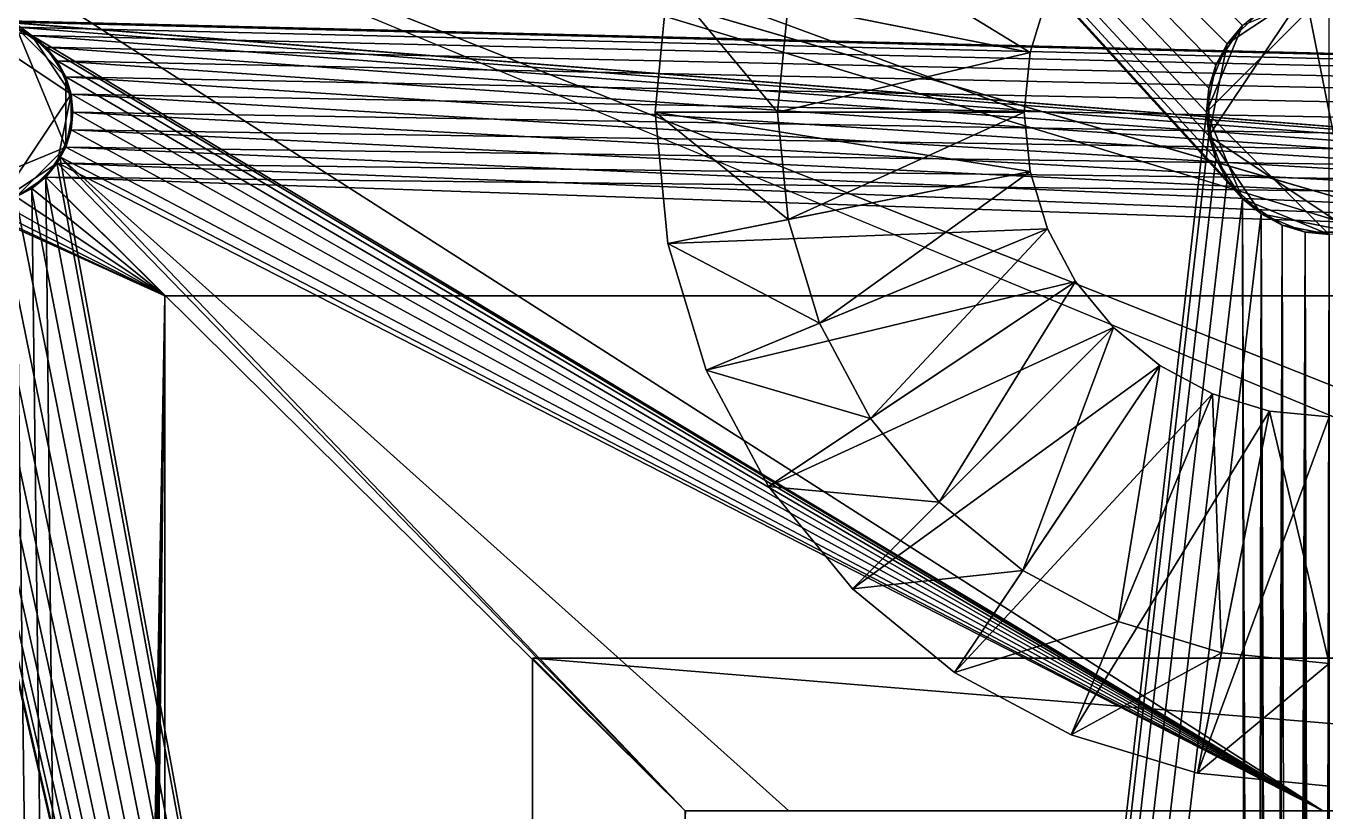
# Model space of a CAD drawing. Extents: x -25.6 to 25.6, y -12.5 to 12.5.
# Drawn here: x -24.526 to -22.405, y 8.159 to 9.44 of the extents above; entities that cross this region are included whole.
import ezdxf

# ---------------------------------------------------------------- set-up
doc = ezdxf.new("R2010")
doc.units = 0

msp = doc.modelspace()

# ---------------------------------------------------------------- linework, layer by layer
for points in [[(-6.1061, 9.4061, 5), (-6.1247, 9.3833, 5), (-25.6, 12.5, 5)], [(-6.0833, 9.4247, 5), (-6.1061, 9.4061, 5), (-25.6, 12.5, 5)], [(-6.0574, 9.4386, 5), (-6.0833, 9.4247, 5), (-25.6, 12.5, 5)], [(-6.0293, 9.4471, 5), (-6.0574, 9.4386, 5), (-25.6, 12.5, 5)], [(-25.6, 12.5, 5), (-6.1247, 9.3833, 5), (-6.1386, 9.3574, 5)], [(-25.6, 12.5, 5), (-6.1386, 9.3574, 5), (-6.3, 9, 5)], [(-24.6, 9.45, 5), (-25.6, 12.5, 5), (-6.3, 9, 5)], [(-18.8857, 9, 5.1), (-25.6, 12.5, 5.1), (-24.6, 9.45, 5.1)], [(-25.6, 12.5, 5.1), (-6.1247, 9.3833, 5.1), (-6.1061, 9.4061, 5.1)], [(-25.6, 12.5, 5.1), (-6.1061, 9.4061, 5.1), (-6.0833, 9.4247, 5.1)], [(-25.6, 12.5, 5.1), (-6.0833, 9.4247, 5.1), (-6.0574, 9.4386, 5.1)], [(-25.6, 12.5, 5.1), (-6.0574, 9.4386, 5.1), (-6.0293, 9.4471, 5.1)], [(-6.1247, 9.3833, 5.1), (-25.6, 12.5, 5.1), (-18.8857, 9, 5.1)], [(-25.0167, 11.8753, 1.1), (-22.5414, 9.4414, 1.1), (-22.5663, 9.4111, 1.1)], [(-25.0167, 11.8753, 1.1), (-22.5663, 9.4111, 1.1), (-22.5848, 9.3765, 1.1)], [(-25.0167, 11.8753, 1.1), (-22.5848, 9.3765, 1.1), (-22.5962, 9.339, 1.1)], [(-25.0167, 11.8753, 1.1), (-22.5962, 9.339, 1.1), (-22.6, 9.3, 1.1)], [(-25.0167, -11.8753, 1.1), (-25.0167, 11.8753, 1.1), (-22.6, 9.3, 1.1)], [(-22.5663, 9.4111, 1.2), (-22.5414, 9.4414, 1.2), (-25.0167, 11.8753, 1.2)], [(-22.5848, 9.3765, 1.2), (-22.5663, 9.4111, 1.2), (-25.0167, 11.8753, 1.2)], [(-22.5962, 9.339, 1.2), (-22.5848, 9.3765, 1.2), (-25.0167, 11.8753, 1.2)], [(-22.6, 9.3, 1.2), (-22.5962, 9.339, 1.2), (-25.0167, 11.8753, 1.2)], [(-25.0167, 11.8753, 1.2), (-25.0167, -11.8753, 1.2), (-22.6, -9.3, 1.2)], [(-25.0167, 11.8753, 1.2), (-22.6, -9.3, 1.2), (-22.5962, -9.261, 1.2)], [(-22.5962, 9.261, 1.2), (-22.6, 9.3, 1.2), (-25.0167, 11.8753, 1.2)], [(-22.5848, 9.2235, 1.2), (-22.5962, 9.261, 1.2), (-25.0167, 11.8753, 1.2)], [(-25.0167, 11.8753, 1.2), (-22.5962, -9.261, 1.2), (-22.5848, -9.2235, 1.2)], [(-25.0167, 11.8753, 1.2), (-22.5848, -9.2235, 1.2), (-22.5663, -9.1889, 1.2)], [(-22.5663, 9.1889, 1.2), (-22.5848, 9.2235, 1.2), (-25.0167, 11.8753, 1.2)], [(-22.5414, 9.1586, 1.2), (-22.5663, 9.1889, 1.2), (-25.0167, 11.8753, 1.2)], [(-25.0167, 11.8753, 1.2), (-22.5663, -9.1889, 1.2), (-22.5414, -9.1586, 1.2)], [(-25.0167, 11.8753, 1.2), (-22.5414, -9.1586, 1.2), (-22.5111, -9.1337, 1.2)], [(-22.5414, 9.1586, 1.2), (-25.0167, 11.8753, 1.2), (-22.5111, -9.1337, 1.2)], [(-25.301, 10.0098, 5.4), (-22.4103, 8.1598, 5.4), (-20.8444, 8.1598, 5.4)], [(-20.651, 8.1598, 5.1), (-22.4103, 8.1598, 5.1), (-25.301, 10.0098, 5.1)], [(-18.951, 8.0772, 5.1), (-20.651, 8.1598, 5.1), (-25.301, 10.0098, 5.1)], [(-18.951, 8.1598, 5.1), (-18.951, 8.0772, 5.1), (-25.301, 10.0098, 5.1)], [(-18.951, 8.1598, 5.1), (-25.301, 10.0098, 5.1), (-5.301, 10.0098, 5.1)], [(-5.301, 10.0098, 5.4), (-25.301, 10.0098, 5.4), (-20.8444, 8.1598, 5.4)], [(-24.5177, 9.4255, 5.1), (-24.5436, 9.4394, 5.1), (-25.301, 10.0098, 5.1)], [(-24.5177, 9.4255, 5.1), (-25.301, 10.0098, 5.1), (-22.4103, 8.1598, 5.1)], [(-23.451, 3.6598, 5.1), (-25.301, -9.9902, 5.1), (-25.301, 10.0098, 5.1)], [(-23.451, 3.6598, 5.1), (-25.301, 10.0098, 5.1), (-24.7481, 9.2716, 5.1)], [(-25.301, 10.0098, 5.4), (-24.5436, 9.4394, 5.4), (-24.5177, 9.4255, 5.4)], [(-22.4103, 8.1598, 5.4), (-25.301, 10.0098, 5.4), (-24.5177, 9.4255, 5.4)], [(-25.301, 10.0098, 5.4), (-25.301, -9.9902, 5.4), (-23.451, -6.0198, 5.4)], [(-25.301, 10.0098, 5.4), (-23.451, -6.0198, 5.4), (-23.451, -5.3402, 5.4)], [(-25.301, 10.0098, 5.4), (-23.451, -5.3402, 5.4), (-23.451, 3.6598, 5.4)], [(-24.7396, 9.2434, 5.4), (-25.301, 10.0098, 5.4), (-23.451, 3.6598, 5.4)], [(-23.4163, 9.721, 1.1), (-22.888, 9.3971, 1.1), (-23.4789, 9.5146, 1.1)], [(-23.4163, 9.721, 1.1), (-22.8597, 9.4904, 1.1), (-22.888, 9.3971, 1.1)], [(-23.4789, 9.5146, 1.1), (-23.5, 9.3, 1.1), (-23.3, 9.3, 0.1)], [(-23.4789, 9.5146, 1.1), (-22.8976, 9.3, 1.1), (-23.5, 9.3, 1.1)], [(-23.4789, 9.5146, 1.1), (-23.3, 9.3, 0.1), (-23.2827, 9.4756, 0.1)], [(-23.4789, 9.5146, 1.1), (-22.888, 9.3971, 1.1), (-22.8976, 9.3, 1.1)], [(-22.8597, 9.4904, 0.1), (-23.2827, 9.4756, 0.1), (-22.888, 9.3971, 0.1)], [(-22.888, 9.3971, 0.1), (-22.888, 9.3971, 1.1), (-22.8597, 9.4904, 1.1)], [(-22.888, 9.3971, 0.1), (-22.8597, 9.4904, 1.1), (-22.8597, 9.4904, 0.1)], [(-22.4, 9.5, 1.3), (-22.5414, 9.4414, 1.3), (-22.6, 9.3, 1.3)], [(-22.4, 9.5, 1.3), (-22.6, 9.3, 1.3), (-22.4, 9.1, 1.3)], [(-22.5962, 9.261, 0.9), (-22.5663, 9.4111, 0.9), (-22.439, 9.4962, 0.9)], [(-22.361, 9.1038, 0.9), (-22.5962, 9.261, 0.9), (-22.439, 9.4962, 0.9)], [(-22.5663, 9.4111, 0.9), (-22.5111, 9.4663, 0.9), (-22.439, 9.4962, 0.9)], [(-22.439, 9.4962, 0.9), (-22.2889, 9.4663, 0.9), (-22.2038, 9.339, 0.9)], [(-22.439, 9.4962, 0.9), (-22.2038, 9.339, 0.9), (-22.361, 9.1038, 0.9)], [(-22.888, 9.3971, 0.1), (-23.2827, 9.4756, 0.1), (-23.3, 9.3, 0.1)], [(-22.5663, 9.4111, 0.9), (-22.5414, 9.4414, 0.9), (-22.5111, 9.4663, 0.9)], [(-24.6293, 9.4471, 5), (-24.5707, 9.4471, 5), (-24.5167, 9.4247, 5)], [(-24.6293, 9.4471, 5), (-24.5167, 9.4247, 5), (-24.4529, 9.3293, 5)], [(-24.6293, 9.4471, 5), (-24.4529, 9.3293, 5), (-24.5707, 9.1529, 5)], [(-24.5707, 9.4471, 5), (-24.6, 9.45, 5), (-6.3, 9, 5)], [(-18.8857, 9, 5.1), (-24.6, 9.45, 5.1), (-24.5707, 9.4471, 5.1)], [(-24.5426, 9.4386, 5), (-24.5707, 9.4471, 5), (-6.3, 9, 5)], [(-18.8857, 9, 5.1), (-24.5707, 9.4471, 5.1), (-24.5426, 9.4386, 5.1)], [(-24.5707, 9.4471, 5), (-24.5426, 9.4386, 5), (-24.5167, 9.4247, 5)], [(-24.5436, 9.4394, 5.4), (-24.5436, 9.4394, 5.1), (-24.5177, 9.4255, 5.1)], [(-24.5436, 9.4394, 5.4), (-24.5177, 9.4255, 5.1), (-24.5177, 9.4255, 5.4)], [(-22.5414, 9.4414, 1.3), (-22.5848, 9.3765, 1.3), (-22.6, 9.3, 1.3)], [(-22.5414, 9.4414, 1.3), (-22.5663, 9.4111, 1.3), (-22.5848, 9.3765, 1.3)], [(-22.5414, 9.4414, 1.1), (-22.5414, 9.4414, 1.2), (-22.5663, 9.4111, 1.2)], [(-22.5414, 9.4414, 1.1), (-22.5663, 9.4111, 1.2), (-22.5663, 9.4111, 1.1)], [(-22.5414, 9.4414, 0.9), (-22.5663, 9.4111, 0.9), (-22.5663, 9.4111, 1.3)], [(-22.5414, 9.4414, 0.9), (-22.5663, 9.4111, 1.3), (-22.5414, 9.4414, 1.3)], [(-24.6574, 9.1614, 5.4), (-24.4614, 9.2426, 5.4), (-24.5426, 9.4386, 5.4)], [(-6.3, 9, 5), (-24.5167, 9.4247, 5), (-24.5426, 9.4386, 5)], [(-18.8857, 9, 5.1), (-24.5426, 9.4386, 5.1), (-24.5167, 9.4247, 5.1)], [(-24.5426, 9.4386, 5.1), (-24.5426, 9.4386, 5), (-24.5167, 9.4247, 5)], [(-24.5426, 9.4386, 5.1), (-24.5167, 9.4247, 5), (-24.5167, 9.4247, 5.1)], [(-24.5426, 9.4386, 5), (-24.5426, 9.4386, 5.4), (-24.5167, 9.4247, 5.4)], [(-24.5426, 9.4386, 5), (-24.5167, 9.4247, 5.4), (-24.5167, 9.4247, 5)], [(-24.4939, 9.4061, 5.4), (-24.5167, 9.4247, 5.4), (-24.5426, 9.4386, 5.4)], [(-24.4614, 9.3574, 5.4), (-24.4939, 9.4061, 5.4), (-24.5426, 9.4386, 5.4)], [(-24.4614, 9.2426, 5.4), (-24.4614, 9.3574, 5.4), (-24.5426, 9.4386, 5.4)], [(-22.4103, 8.1598, 5.1), (-24.4949, 9.4069, 5.1), (-24.5177, 9.4255, 5.1)], [(-22.4103, 8.1598, 5.4), (-24.5177, 9.4255, 5.4), (-24.4949, 9.4069, 5.4)], [(-24.5177, 9.4255, 5.4), (-24.5177, 9.4255, 5.1), (-24.4949, 9.4069, 5.1)], [(-24.5177, 9.4255, 5.4), (-24.4949, 9.4069, 5.1), (-24.4949, 9.4069, 5.4)], [(-6.3, 9, 5), (-24.4939, 9.4061, 5), (-24.5167, 9.4247, 5)], [(-18.8857, 9, 5.1), (-24.5167, 9.4247, 5.1), (-24.4939, 9.4061, 5.1)], [(-24.5167, 9.4247, 5.1), (-24.5167, 9.4247, 5), (-24.4939, 9.4061, 5)], [(-24.5167, 9.4247, 5.1), (-24.4939, 9.4061, 5), (-24.4939, 9.4061, 5.1)], [(-24.5167, 9.4247, 5), (-24.5167, 9.4247, 5.4), (-24.4939, 9.4061, 5.4)], [(-24.5167, 9.4247, 5), (-24.4939, 9.4061, 5.4), (-24.4939, 9.4061, 5)], [(-24.5167, 9.4247, 5), (-24.4939, 9.4061, 5), (-24.4753, 9.3833, 5)], [(-24.5167, 9.4247, 5), (-24.4753, 9.3833, 5), (-24.4529, 9.3293, 5)], [(-22.4103, 8.1598, 5.1), (-24.4763, 9.3842, 5.1), (-24.4949, 9.4069, 5.1)], [(-22.4103, 8.1598, 5.4), (-24.4949, 9.4069, 5.4), (-24.4763, 9.3842, 5.4)], [(-24.4949, 9.4069, 5.1), (-24.4763, 9.3842, 5.1), (-24.4763, 9.3842, 5.4)], [(-24.4949, 9.4069, 5.1), (-24.4763, 9.3842, 5.4), (-24.4949, 9.4069, 5.4)], [(-6.3, 9, 5), (-24.4753, 9.3833, 5), (-24.4939, 9.4061, 5)], [(-18.8857, 9, 5.1), (-24.4939, 9.4061, 5.1), (-24.4753, 9.3833, 5.1)], [(-24.4939, 9.4061, 5), (-24.4753, 9.3833, 5), (-24.4753, 9.3833, 5.1)], [(-24.4939, 9.4061, 5), (-24.4753, 9.3833, 5.1), (-24.4939, 9.4061, 5.1)], [(-24.4939, 9.4061, 5), (-24.4939, 9.4061, 5.4), (-24.4753, 9.3833, 5.4)], [(-24.4939, 9.4061, 5), (-24.4753, 9.3833, 5.4), (-24.4753, 9.3833, 5)], [(-24.4614, 9.3574, 5.4), (-24.4753, 9.3833, 5.4), (-24.4939, 9.4061, 5.4)], [(-22.888, 9.3971, 0.1), (-23.3, 9.3, 0.1), (-22.8976, 9.3, 0.1)], [(-22.8976, 9.3, 0.1), (-22.8976, 9.3, 1.1), (-22.888, 9.3971, 1.1)], [(-22.8976, 9.3, 0.1), (-22.888, 9.3971, 1.1), (-22.888, 9.3971, 0.1)], [(-22.5962, 9.339, 0.9), (-22.5848, 9.3765, 0.9), (-22.5663, 9.4111, 0.9)], [(-22.5962, 9.261, 0.9), (-22.5962, 9.339, 0.9), (-22.5663, 9.4111, 0.9)], [(-22.5663, 9.4111, 1.1), (-22.5663, 9.4111, 1.2), (-22.5848, 9.3765, 1.2)], [(-22.5663, 9.4111, 1.1), (-22.5848, 9.3765, 1.2), (-22.5848, 9.3765, 1.1)], [(-22.5663, 9.4111, 0.9), (-22.5848, 9.3765, 0.9), (-22.5848, 9.3765, 1.3)], [(-22.5663, 9.4111, 0.9), (-22.5848, 9.3765, 1.3), (-22.5663, 9.4111, 1.3)], [(-22.4103, 8.1598, 5.1), (-24.4624, 9.3582, 5.1), (-24.4763, 9.3842, 5.1)], [(-24.4763, 9.3842, 5.4), (-24.4624, 9.3582, 5.4), (-22.4103, 8.1598, 5.4)], [(-24.4763, 9.3842, 5.1), (-24.4624, 9.3582, 5.1), (-24.4624, 9.3582, 5.4)], [(-24.4763, 9.3842, 5.1), (-24.4624, 9.3582, 5.4), (-24.4763, 9.3842, 5.4)], [(-6.3, 9, 5), (-24.4614, 9.3574, 5), (-24.4753, 9.3833, 5)], [(-24.4753, 9.3833, 5.1), (-24.4614, 9.3574, 5.1), (-18.8857, 9, 5.1)], [(-24.4753, 9.3833, 5), (-24.4614, 9.3574, 5), (-24.4614, 9.3574, 5.1)], [(-24.4753, 9.3833, 5), (-24.4614, 9.3574, 5.1), (-24.4753, 9.3833, 5.1)], [(-24.4753, 9.3833, 5), (-24.4753, 9.3833, 5.4), (-24.4614, 9.3574, 5.4)], [(-24.4753, 9.3833, 5), (-24.4614, 9.3574, 5.4), (-24.4614, 9.3574, 5)], [(-24.4753, 9.3833, 5), (-24.4614, 9.3574, 5), (-24.4529, 9.3293, 5)], [(-22.5848, 9.3765, 1.3), (-22.5962, 9.339, 1.3), (-22.6, 9.3, 1.3)], [(-22.5848, 9.3765, 1.1), (-22.5848, 9.3765, 1.2), (-22.5962, 9.339, 1.2)], [(-22.5848, 9.3765, 1.1), (-22.5962, 9.339, 1.2), (-22.5962, 9.339, 1.1)], [(-22.5848, 9.3765, 0.9), (-22.5962, 9.339, 0.9), (-22.5962, 9.339, 1.3)], [(-22.5848, 9.3765, 0.9), (-22.5962, 9.339, 1.3), (-22.5848, 9.3765, 1.3)], [(-22.4103, 8.1598, 5.1), (-24.4539, 9.3301, 5.1), (-24.4624, 9.3582, 5.1)], [(-24.4624, 9.3582, 5.4), (-24.4539, 9.3301, 5.4), (-22.4103, 8.1598, 5.4)], [(-24.4624, 9.3582, 5.1), (-24.4539, 9.3301, 5.1), (-24.4539, 9.3301, 5.4)], [(-24.4624, 9.3582, 5.1), (-24.4539, 9.3301, 5.4), (-24.4624, 9.3582, 5.4)], [(-6.3, 9, 5), (-24.4529, 9.3293, 5), (-24.4614, 9.3574, 5)], [(-24.4614, 9.3574, 5.1), (-24.4529, 9.3293, 5.1), (-18.8857, 9, 5.1)], [(-24.4614, 9.3574, 5), (-24.4529, 9.3293, 5), (-24.4529, 9.3293, 5.1)], [(-24.4614, 9.3574, 5), (-24.4529, 9.3293, 5.1), (-24.4614, 9.3574, 5.1)], [(-24.4614, 9.3574, 5), (-24.4614, 9.3574, 5.4), (-24.4529, 9.3293, 5.4)], [(-24.4614, 9.3574, 5), (-24.4529, 9.3293, 5.4), (-24.4529, 9.3293, 5)], [(-24.45, 9.3, 5.4), (-24.4529, 9.3293, 5.4), (-24.4614, 9.3574, 5.4)], [(-24.4614, 9.2426, 5.4), (-24.45, 9.3, 5.4), (-24.4614, 9.3574, 5.4)], [(-22.5962, 9.339, 1.1), (-22.5962, 9.339, 1.2), (-22.6, 9.3, 1.2)], [(-22.5962, 9.339, 1.1), (-22.6, 9.3, 1.2), (-22.6, 9.3, 1.1)], [(-22.5962, 9.339, 0.9), (-22.6, 9.3, 0.9), (-22.6, 9.3, 1.3)], [(-22.5962, 9.339, 0.9), (-22.6, 9.3, 1.3), (-22.5962, 9.339, 1.3)], [(-22.5962, 9.261, 0.9), (-22.6, 9.3, 0.9), (-22.5962, 9.339, 0.9)], [(-24.4529, 9.3293, 5), (-24.4753, 9.2167, 5), (-24.5707, 9.1529, 5)], [(-24.4529, 9.3293, 5), (-24.4529, 9.2707, 5), (-24.4753, 9.2167, 5)], [(-22.4103, 8.1598, 5.1), (-24.451, 9.3008, 5.1), (-24.4539, 9.3301, 5.1)], [(-24.4539, 9.3301, 5.4), (-24.451, 9.3008, 5.4), (-22.4103, 8.1598, 5.4)], [(-24.4539, 9.3301, 5.1), (-24.451, 9.3008, 5.1), (-24.451, 9.3008, 5.4)], [(-24.4539, 9.3301, 5.1), (-24.451, 9.3008, 5.4), (-24.4539, 9.3301, 5.4)], [(-6.3, 9, 5), (-24.45, 9.3, 5), (-24.4529, 9.3293, 5)], [(-24.4529, 9.3293, 5.1), (-24.45, 9.3, 5.1), (-18.8857, 9, 5.1)], [(-24.4529, 9.3293, 5), (-24.45, 9.3, 5), (-24.45, 9.3, 5.1)], [(-24.4529, 9.3293, 5), (-24.45, 9.3, 5.1), (-24.4529, 9.3293, 5.1)], [(-24.4529, 9.3293, 5), (-24.4529, 9.3293, 5.4), (-24.45, 9.3, 5.4)], [(-24.4529, 9.3293, 5), (-24.45, 9.3, 5.4), (-24.45, 9.3, 5)], [(-24.4529, 9.3293, 5), (-24.45, 9.3, 5), (-24.4529, 9.2707, 5)], [(-25.0167, -11.8753, 1.1), (-22.6, 9.3, 1.1), (-22.5962, 9.261, 1.1)], [(-24.4614, 9.2426, 5.4), (-24.4529, 9.2707, 5.4), (-24.45, 9.3, 5.4)], [(-22.4103, 8.1598, 5.1), (-24.4539, 9.2716, 5.1), (-24.451, 9.3008, 5.1)], [(-24.451, 9.3008, 5.4), (-24.4539, 9.2716, 5.4), (-22.4103, 8.1598, 5.4)], [(-24.451, 9.3008, 5.1), (-24.4539, 9.2716, 5.1), (-24.4539, 9.2716, 5.4)], [(-24.451, 9.3008, 5.1), (-24.4539, 9.2716, 5.4), (-24.451, 9.3008, 5.4)], [(-6.3, 9, 5), (-24.4529, 9.2707, 5), (-24.45, 9.3, 5)], [(-24.45, 9.3, 5.1), (-24.4529, 9.2707, 5.1), (-18.8857, 9, 5.1)], [(-24.45, 9.3, 5), (-24.4529, 9.2707, 5), (-24.4529, 9.2707, 5.1)], [(-24.45, 9.3, 5), (-24.4529, 9.2707, 5.1), (-24.45, 9.3, 5.1)], [(-24.45, 9.3, 5), (-24.45, 9.3, 5.4), (-24.4529, 9.2707, 5.4)], [(-24.45, 9.3, 5), (-24.4529, 9.2707, 5.4), (-24.4529, 9.2707, 5)], [(-23.5, 9.3, 1.1), (-23.4789, 9.0854, 1.1), (-23.2827, 9.1244, 0.1)], [(-23.5, 9.3, 1.1), (-23.2827, 9.1244, 0.1), (-23.3, 9.3, 0.1)], [(-23.5, 9.3, 1.1), (-22.8976, 9.3, 1.1), (-22.888, 9.2029, 1.1)], [(-23.5, 9.3, 1.1), (-22.888, 9.2029, 1.1), (-23.4789, 9.0854, 1.1)], [(-22.8976, 9.3, 0.1), (-23.3, 9.3, 0.1), (-23.2827, 9.1244, 0.1)], [(-22.8976, 9.3, 0.1), (-23.2827, 9.1244, 0.1), (-22.888, 9.2029, 0.1)], [(-22.888, 9.2029, 0.1), (-22.888, 9.2029, 1.1), (-22.8976, 9.3, 1.1)], [(-22.888, 9.2029, 0.1), (-22.8976, 9.3, 1.1), (-22.8976, 9.3, 0.1)], [(-22.6, 9.3, 1.1), (-22.6, 9.3, 1.2), (-22.5962, 9.261, 1.2)], [(-22.6, 9.3, 1.1), (-22.5962, 9.261, 1.2), (-22.5962, 9.261, 1.1)], [(-22.6, 9.3, 0.9), (-22.5962, 9.261, 0.9), (-22.5962, 9.261, 1.3)], [(-22.6, 9.3, 0.9), (-22.5962, 9.261, 1.3), (-22.6, 9.3, 1.3)], [(-22.6, 9.3, 1.3), (-22.5962, 9.261, 1.3), (-22.5848, 9.2235, 1.3)], [(-22.6, 9.3, 1.3), (-22.5848, 9.2235, 1.3), (-22.5414, 9.1586, 1.3)], [(-22.6, 9.3, 1.3), (-22.5414, 9.1586, 1.3), (-22.4, 9.1, 1.3)], [(-23.451, 3.6598, 5.1), (-24.7481, 9.2716, 5.1), (-24.7396, 9.2434, 5.1)], [(-24.4529, 9.2707, 5), (-24.4614, 9.2426, 5), (-24.4753, 9.2167, 5)], [(-22.4103, 8.1598, 5.1), (-24.4624, 9.2434, 5.1), (-24.4539, 9.2716, 5.1)], [(-24.4539, 9.2716, 5.4), (-24.4624, 9.2434, 5.4), (-22.4103, 8.1598, 5.4)], [(-24.4539, 9.2716, 5.1), (-24.4624, 9.2434, 5.1), (-24.4624, 9.2434, 5.4)], [(-24.4539, 9.2716, 5.1), (-24.4624, 9.2434, 5.4), (-24.4539, 9.2716, 5.4)], [(-6.3, 9, 5), (-24.4614, 9.2426, 5), (-24.4529, 9.2707, 5)], [(-24.4529, 9.2707, 5.1), (-24.4614, 9.2426, 5.1), (-18.8857, 9, 5.1)], [(-24.4529, 9.2707, 5), (-24.4614, 9.2426, 5), (-24.4614, 9.2426, 5.1)], [(-24.4529, 9.2707, 5), (-24.4614, 9.2426, 5.1), (-24.4529, 9.2707, 5.1)], [(-24.4529, 9.2707, 5), (-24.4529, 9.2707, 5.4), (-24.4614, 9.2426, 5.4)], [(-24.4529, 9.2707, 5), (-24.4614, 9.2426, 5.4), (-24.4614, 9.2426, 5)], [(-25.0167, -11.8753, 1.1), (-22.5962, 9.261, 1.1), (-22.5848, 9.2235, 1.1)], [(-22.5962, 9.261, 1.1), (-22.5962, 9.261, 1.2), (-22.5848, 9.2235, 1.2)], [(-22.5962, 9.261, 1.1), (-22.5848, 9.2235, 1.2), (-22.5848, 9.2235, 1.1)], [(-22.5962, 9.261, 0.9), (-22.5848, 9.2235, 0.9), (-22.5848, 9.2235, 1.3)], [(-22.5962, 9.261, 0.9), (-22.5848, 9.2235, 1.3), (-22.5962, 9.261, 1.3)], [(-22.5663, 9.1889, 0.9), (-22.5848, 9.2235, 0.9), (-22.5962, 9.261, 0.9)], [(-22.5111, 9.1337, 0.9), (-22.5663, 9.1889, 0.9), (-22.5962, 9.261, 0.9)], [(-22.361, 9.1038, 0.9), (-22.5111, 9.1337, 0.9), (-22.5962, 9.261, 0.9)], [(-23.451, 3.6598, 5.1), (-24.7396, 9.2434, 5.1), (-24.7257, 9.2175, 5.1)], [(-24.7257, 9.2175, 5.4), (-24.7396, 9.2434, 5.4), (-23.451, 3.6598, 5.4)], [(-24.6574, 9.1614, 5.4), (-24.5426, 9.1614, 5.4), (-24.4614, 9.2426, 5.4)], [(-24.5426, 9.1614, 5.4), (-24.4939, 9.1939, 5.4), (-24.4614, 9.2426, 5.4)], [(-24.4939, 9.1939, 5.4), (-24.4753, 9.2167, 5.4), (-24.4614, 9.2426, 5.4)], [(-24.4624, 9.2434, 5.4), (-24.4763, 9.2175, 5.4), (-22.4103, 8.1598, 5.4)], [(-24.4713, 9.2267, 5.1), (-24.4763, 9.2175, 5.4), (-24.4624, 9.2434, 5.4)], [(-6.3, 9, 5), (-24.4753, 9.2167, 5), (-24.4614, 9.2426, 5)], [(-24.4614, 9.2426, 5.1), (-24.4753, 9.2167, 5.1), (-18.8857, 9, 5.1)], [(-24.4614, 9.2426, 5), (-24.4753, 9.2167, 5), (-24.4753, 9.2167, 5.1)], [(-24.4614, 9.2426, 5), (-24.4753, 9.2167, 5.1), (-24.4614, 9.2426, 5.1)], [(-24.4614, 9.2426, 5), (-24.4614, 9.2426, 5.4), (-24.4753, 9.2167, 5.4)], [(-24.4614, 9.2426, 5), (-24.4753, 9.2167, 5.4), (-24.4753, 9.2167, 5)], [(-22.4103, 8.1598, 5.1), (-24.4713, 9.2267, 5.1), (-24.4624, 9.2434, 5.1)], [(-24.4624, 9.2434, 5.4), (-24.4624, 9.2434, 5.1), (-24.4713, 9.2267, 5.1)], [(-25.0167, -11.8753, 1.1), (-22.5848, 9.2235, 1.1), (-22.5663, 9.1889, 1.1)], [(-24.7257, 9.2175, 5.1), (-24.7071, 9.1947, 5.1), (-23.451, 3.6598, 5.1)], [(-23.451, 3.6598, 5.4), (-24.7071, 9.1947, 5.4), (-24.7257, 9.2175, 5.4)], [(-24.4753, 9.2167, 5), (-24.5167, 9.1753, 5), (-24.5707, 9.1529, 5)], [(-24.4753, 9.2167, 5), (-24.4939, 9.1939, 5), (-24.5167, 9.1753, 5)], [(-24.4949, 9.1947, 5.1), (-24.4763, 9.2175, 5.1), (-23.451, 3.6598, 5.1)], [(-24.4763, 9.2175, 5.4), (-24.4949, 9.1947, 5.4), (-23.451, 8.1598, 5.4)], [(-24.4949, 9.1947, 5.1), (-24.4949, 9.1947, 5.4), (-24.4763, 9.2175, 5.4)], [(-24.4949, 9.1947, 5.1), (-24.4763, 9.2175, 5.4), (-24.4763, 9.2175, 5.1)], [(-6.3, 9, 5), (-24.4939, 9.1939, 5), (-24.4753, 9.2167, 5)], [(-24.4753, 9.2167, 5.1), (-24.4939, 9.1939, 5.1), (-18.8857, 9, 5.1)], [(-24.4939, 9.1939, 5.1), (-24.4753, 9.2167, 5.1), (-24.4753, 9.2167, 5)], [(-24.4939, 9.1939, 5.1), (-24.4753, 9.2167, 5), (-24.4939, 9.1939, 5)], [(-24.4753, 9.2167, 5), (-24.4753, 9.2167, 5.4), (-24.4939, 9.1939, 5.4)], [(-24.4753, 9.2167, 5), (-24.4939, 9.1939, 5.4), (-24.4939, 9.1939, 5)], [(-24.4763, 9.2175, 5.1), (-24.4713, 9.2267, 5.1), (-23.451, 3.6598, 5.1)], [(-24.4713, 9.2267, 5.1), (-24.4763, 9.2175, 5.1), (-24.4763, 9.2175, 5.4)], [(-24.4763, 9.2175, 5.4), (-23.451, 8.1598, 5.4), (-22.4103, 8.1598, 5.4)], [(-22.4103, 8.1598, 5.1), (-23.2818, 8.1598, 5.1), (-24.4713, 9.2267, 5.1)], [(-24.4713, 9.2267, 5.1), (-23.2818, 8.1598, 5.1), (-23.451, 8.1598, 5.1)], [(-24.4713, 9.2267, 5.1), (-23.451, 8.1598, 5.1), (-23.451, 3.6598, 5.1)], [(-22.5848, 9.2235, 1.1), (-22.5848, 9.2235, 1.2), (-22.5663, 9.1889, 1.2)], [(-22.5848, 9.2235, 1.1), (-22.5663, 9.1889, 1.2), (-22.5663, 9.1889, 1.1)], [(-22.5848, 9.2235, 0.9), (-22.5663, 9.1889, 0.9), (-22.5663, 9.1889, 1.3)], [(-22.5848, 9.2235, 0.9), (-22.5663, 9.1889, 1.3), (-22.5848, 9.2235, 1.3)], [(-22.5848, 9.2235, 1.3), (-22.5663, 9.1889, 1.3), (-22.5414, 9.1586, 1.3)], [(-25.0167, -11.8753, 1.1), (-22.5663, 9.1889, 1.1), (-22.5414, 9.1586, 1.1)], [(-24.7071, 9.1947, 5.1), (-24.6843, 9.1761, 5.1), (-23.451, 3.6598, 5.1)], [(-23.451, 3.6598, 5.4), (-24.6843, 9.1761, 5.4), (-24.7071, 9.1947, 5.4)], [(-24.5426, 9.1614, 5.4), (-24.5167, 9.1753, 5.4), (-24.4939, 9.1939, 5.4)], [(-24.5177, 9.1761, 5.1), (-24.4949, 9.1947, 5.1), (-23.451, 3.6598, 5.1)], [(-23.451, 3.6598, 5.4), (-24.4949, 9.1947, 5.4), (-24.5177, 9.1761, 5.4)], [(-24.4949, 9.1947, 5.1), (-24.5177, 9.1761, 5.1), (-24.5177, 9.1761, 5.4)], [(-24.4949, 9.1947, 5.1), (-24.5177, 9.1761, 5.4), (-24.4949, 9.1947, 5.4)], [(-24.5167, 9.1753, 5), (-24.4939, 9.1939, 5), (-24.3, 9, 5)], [(-24.3, -9, 5.1), (-24.4939, 9.1939, 5.1), (-24.5167, 9.1753, 5.1)], [(-24.5167, 9.1753, 5.1), (-24.4939, 9.1939, 5.1), (-24.4939, 9.1939, 5)], [(-24.5167, 9.1753, 5.1), (-24.4939, 9.1939, 5), (-24.5167, 9.1753, 5)], [(-24.4939, 9.1939, 5), (-24.4939, 9.1939, 5.4), (-24.5167, 9.1753, 5.4)], [(-24.4939, 9.1939, 5), (-24.5167, 9.1753, 5.4), (-24.5167, 9.1753, 5)], [(-23.451, 3.6598, 5.4), (-23.451, 8.1598, 5.4), (-24.4949, 9.1947, 5.4)], [(-6.3, 9, 5), (-24.3, 9, 5), (-24.4939, 9.1939, 5)], [(-24.4939, 9.1939, 5.1), (-24.3, 9, 5.1), (-18.8857, 9, 5.1)], [(-24.3, -9, 5.1), (-24.3, 9, 5.1), (-24.4939, 9.1939, 5.1)], [(-23.4789, 9.0854, 1.1), (-22.888, 9.2029, 1.1), (-22.8597, 9.1096, 1.1)], [(-22.888, 9.2029, 0.1), (-23.2827, 9.1244, 0.1), (-23.2315, 8.9556, 0.1)], [(-22.888, 9.2029, 0.1), (-23.2315, 8.9556, 0.1), (-22.8597, 9.1096, 0.1)], [(-22.8597, 9.1096, 0.1), (-22.8597, 9.1096, 1.1), (-22.888, 9.2029, 1.1)], [(-22.8597, 9.1096, 0.1), (-22.888, 9.2029, 1.1), (-22.888, 9.2029, 0.1)], [(-22.5663, 9.1889, 1.1), (-22.5663, 9.1889, 1.2), (-22.5414, 9.1586, 1.2)], [(-22.5663, 9.1889, 1.1), (-22.5414, 9.1586, 1.2), (-22.5414, 9.1586, 1.1)], [(-22.5663, 9.1889, 0.9), (-22.5414, 9.1586, 0.9), (-22.5414, 9.1586, 1.3)], [(-22.5663, 9.1889, 0.9), (-22.5414, 9.1586, 1.3), (-22.5663, 9.1889, 1.3)], [(-22.5111, 9.1337, 0.9), (-22.5414, 9.1586, 0.9), (-22.5663, 9.1889, 0.9)], [(-24.6843, 9.1761, 5.1), (-24.6584, 9.1622, 5.1), (-23.451, 3.6598, 5.1)], [(-23.451, 3.6598, 5.4), (-24.6584, 9.1622, 5.4), (-24.6843, 9.1761, 5.4)], [(-24.5167, 9.1753, 5), (-24.5426, 9.1614, 5), (-24.5707, 9.1529, 5)], [(-24.5436, 9.1622, 5.1), (-24.5177, 9.1761, 5.1), (-23.451, 3.6598, 5.1)], [(-23.451, 3.6598, 5.4), (-24.5177, 9.1761, 5.4), (-24.5436, 9.1622, 5.4)], [(-24.5177, 9.1761, 5.1), (-24.5436, 9.1622, 5.1), (-24.5436, 9.1622, 5.4)], [(-24.5177, 9.1761, 5.1), (-24.5436, 9.1622, 5.4), (-24.5177, 9.1761, 5.4)], [(-24.5426, 9.1614, 5), (-24.5167, 9.1753, 5), (-24.3, 9, 5)], [(-24.3, -9, 5.1), (-24.5167, 9.1753, 5.1), (-24.5426, 9.1614, 5.1)], [(-24.5426, 9.1614, 5.1), (-24.5167, 9.1753, 5.1), (-24.5167, 9.1753, 5)], [(-24.5426, 9.1614, 5.1), (-24.5167, 9.1753, 5), (-24.5426, 9.1614, 5)], [(-24.5167, 9.1753, 5), (-24.5167, 9.1753, 5.4), (-24.5426, 9.1614, 5.4)], [(-24.5167, 9.1753, 5), (-24.5426, 9.1614, 5.4), (-24.5426, 9.1614, 5)], [(-25.0167, -11.8753, 1.1), (-22.5414, 9.1586, 1.1), (-22.5111, 9.1337, 1.1)], [(-24.6584, 9.1622, 5.1), (-24.6303, 9.1537, 5.1), (-23.451, 3.6598, 5.1)], [(-23.451, 3.6598, 5.4), (-24.6303, 9.1537, 5.4), (-24.6584, 9.1622, 5.4)], [(-24.6574, 9.1614, 5), (-24.6293, 9.1529, 5), (-24.3, 9, 5)], [(-24.6574, 9.1614, 5), (-24.3, 9, 5), (-24.6293, -9.1529, 5)], [(-24.6574, -9.1614, 5.1), (-24.3, -9, 5.1), (-24.6293, 9.1529, 5.1)], [(-24.6303, 9.1537, 5.1), (-24.601, 9.1508, 5.1), (-23.451, 3.6598, 5.1)], [(-23.451, 3.6598, 5.4), (-24.601, 9.1508, 5.4), (-24.6303, 9.1537, 5.4)], [(-24.6293, 9.1529, 5), (-24.6, 9.15, 5), (-24.3, 9, 5)], [(-24.3, -9, 5.1), (-24.6, 9.15, 5.1), (-24.6293, 9.1529, 5.1)], [(-24.601, 9.1508, 5.1), (-24.5717, 9.1537, 5.1), (-23.451, 3.6598, 5.1)], [(-23.451, 3.6598, 5.4), (-24.5717, 9.1537, 5.4), (-24.601, 9.1508, 5.4)], [(-24.6, 9.15, 5), (-24.5707, 9.1529, 5), (-24.3, 9, 5)], [(-24.3, -9, 5.1), (-24.5707, 9.1529, 5.1), (-24.6, 9.15, 5.1)], [(-24.5717, 9.1537, 5.1), (-24.5436, 9.1622, 5.1), (-23.451, 3.6598, 5.1)], [(-23.451, 3.6598, 5.4), (-24.5436, 9.1622, 5.4), (-24.5717, 9.1537, 5.4)], [(-24.5707, 9.1529, 5), (-24.5426, 9.1614, 5), (-24.3, 9, 5)], [(-24.3, -9, 5.1), (-24.5426, 9.1614, 5.1), (-24.5707, 9.1529, 5.1)], [(-22.5414, 9.1586, 1.1), (-22.5414, 9.1586, 1.2), (-22.5111, 9.1337, 1.2)], [(-22.5414, 9.1586, 1.1), (-22.5111, 9.1337, 1.2), (-22.5111, 9.1337, 1.1)], [(-22.5414, 9.1586, 1.2), (-22.5111, -9.1337, 1.2), (-22.4765, -9.1152, 1.2)], [(-22.5111, 9.1337, 1.2), (-22.5414, 9.1586, 1.2), (-22.4765, -9.1152, 1.2)], [(-22.5414, 9.1586, 0.9), (-22.5111, 9.1337, 0.9), (-22.5111, 9.1337, 1.3)], [(-22.5414, 9.1586, 0.9), (-22.5111, 9.1337, 1.3), (-22.5414, 9.1586, 1.3)], [(-22.5414, 9.1586, 1.3), (-22.5111, 9.1337, 1.3), (-22.4765, 9.1152, 1.3)], [(-22.5414, 9.1586, 1.3), (-22.4765, 9.1152, 1.3), (-22.4, 9.1, 1.3)], [(-22.5414, -9.1586, 1.1), (-25.0167, -11.8753, 1.1), (-22.5111, 9.1337, 1.1)], [(-23.4789, 9.0854, 1.1), (-23.2315, 8.9556, 0.1), (-23.2827, 9.1244, 0.1)], [(-22.5414, -9.1586, 1.1), (-22.5111, 9.1337, 1.1), (-22.4765, 9.1152, 1.1)], [(-22.5111, 9.1337, 1.1), (-22.5111, 9.1337, 1.2), (-22.4765, 9.1152, 1.2)], [(-22.5111, 9.1337, 1.1), (-22.4765, 9.1152, 1.2), (-22.4765, 9.1152, 1.1)], [(-22.5111, 9.1337, 1.2), (-22.4765, -9.1152, 1.2), (-22.439, -9.1038, 1.2)], [(-22.4765, 9.1152, 1.2), (-22.5111, 9.1337, 1.2), (-22.439, -9.1038, 1.2)], [(-22.5111, 9.1337, 0.9), (-22.4765, 9.1152, 0.9), (-22.4765, 9.1152, 1.3)], [(-22.5111, 9.1337, 0.9), (-22.4765, 9.1152, 1.3), (-22.5111, 9.1337, 1.3)], [(-22.439, 9.1038, 0.9), (-22.4765, 9.1152, 0.9), (-22.5111, 9.1337, 0.9)], [(-22.361, 9.1038, 0.9), (-22.439, 9.1038, 0.9), (-22.5111, 9.1337, 0.9)], [(-23.4789, 9.0854, 1.1), (-22.8597, 9.1096, 1.1), (-23.4163, 8.879, 1.1)], [(-23.4163, 8.879, 1.1), (-22.8597, 9.1096, 1.1), (-22.8137, 9.0236, 1.1)], [(-22.8597, 9.1096, 0.1), (-23.2315, 8.9556, 0.1), (-23.1483, 8.8, 0.1)], [(-22.8597, 9.1096, 0.1), (-23.1483, 8.8, 0.1), (-22.8137, 9.0236, 0.1)], [(-22.8137, 9.0236, 0.1), (-22.8137, 9.0236, 1.1), (-22.8597, 9.1096, 1.1)], [(-22.8137, 9.0236, 0.1), (-22.8597, 9.1096, 1.1), (-22.8597, 9.1096, 0.1)], [(-22.5111, -9.1337, 1.1), (-22.5414, -9.1586, 1.1), (-22.4765, 9.1152, 1.1)], [(-22.5111, -9.1337, 1.1), (-22.4765, 9.1152, 1.1), (-22.439, 9.1038, 1.1)], [(-22.4765, -9.1152, 1.1), (-22.5111, -9.1337, 1.1), (-22.439, 9.1038, 1.1)], [(-22.4765, 9.1152, 1.1), (-22.4765, 9.1152, 1.2), (-22.439, 9.1038, 1.2)], [(-22.4765, 9.1152, 1.1), (-22.439, 9.1038, 1.2), (-22.439, 9.1038, 1.1)], [(-22.439, -9.1038, 1.2), (-22.439, 9.1038, 1.2), (-22.4765, 9.1152, 1.2)], [(-22.4765, 9.1152, 0.9), (-22.439, 9.1038, 0.9), (-22.439, 9.1038, 1.3)], [(-22.4765, 9.1152, 0.9), (-22.439, 9.1038, 1.3), (-22.4765, 9.1152, 1.3)], [(-22.4765, 9.1152, 1.3), (-22.439, 9.1038, 1.3), (-22.4, 9.1, 1.3)], [(-22.439, 9.1038, 1.1), (-22.439, -9.1038, 1.1), (-22.4765, -9.1152, 1.1)], [(-22.439, 9.1038, 1.1), (-22.439, 9.1038, 1.2), (-22.4, 9.1, 1.2)], [(-22.439, 9.1038, 1.1), (-22.4, 9.1, 1.2), (-22.4, 9.1, 1.1)], [(-22.439, 9.1038, 1.1), (-22.4, 9.1, 1.1), (-22.4, -9.1, 1.1)], [(-22.439, 9.1038, 1.1), (-22.4, -9.1, 1.1), (-22.439, -9.1038, 1.1)], [(-22.439, -9.1038, 1.2), (-22.4, 9.1, 1.2), (-22.439, 9.1038, 1.2)], [(-22.439, 9.1038, 0.9), (-22.4, 9.1, 0.9), (-22.4, 9.1, 1.3)], [(-22.439, 9.1038, 0.9), (-22.4, 9.1, 1.3), (-22.439, 9.1038, 1.3)], [(-22.361, 9.1038, 0.9), (-22.4, 9.1, 0.9), (-22.439, 9.1038, 0.9)], [(-22.439, -9.1038, 1.2), (-22.4, -9.1, 1.2), (-22.4, 9.1, 1.2)], [(-23.4789, 9.0854, 1.1), (-23.4163, 8.879, 1.1), (-23.2315, 8.9556, 0.1)], [(-23.4163, 8.879, 1.1), (-22.8137, 9.0236, 1.1), (-23.3146, 8.6889, 1.1)], [(-23.3146, 8.6889, 1.1), (-22.8137, 9.0236, 1.1), (-22.7518, 8.9482, 1.1)], [(-22.8137, 9.0236, 0.1), (-23.1483, 8.8, 0.1), (-23.0364, 8.6636, 0.1)], [(-22.8137, 9.0236, 0.1), (-23.0364, 8.6636, 0.1), (-22.7518, 8.9482, 0.1)], [(-22.7518, 8.9482, 0.1), (-22.7518, 8.9482, 1.1), (-22.8137, 9.0236, 1.1)], [(-22.7518, 8.9482, 0.1), (-22.8137, 9.0236, 1.1), (-22.8137, 9.0236, 0.1)], [(-24.3, 9, 5), (-24.6, -9.15, 5), (-24.6293, -9.1529, 5)], [(-24.3, 9, 5), (-24.5707, -9.1529, 5), (-24.6, -9.15, 5)], [(-24.3, 9, 5), (-24.5426, -9.1614, 5), (-24.5707, -9.1529, 5)], [(-24.3, 9, 5), (-24.5167, -9.1753, 5), (-24.5426, -9.1614, 5)], [(-24.3, 9, 5), (-24.4939, -9.1939, 5), (-24.5167, -9.1753, 5)], [(-24.3, 9, 5), (-24.3, -9, 5), (-24.4939, -9.1939, 5)], [(-24.3, -9, 5), (-24.3, -9, 5.1), (-24.3, 9, 5.1)], [(-24.3, -9, 5), (-24.3, 9, 5.1), (-24.3, 9, 5)], [(-6.3, 9, 5), (-24.3, 9, 5), (-24.3, 9, 5.1)], [(-24.3, 9, 5.1), (-18.8857, 9, 5.1), (-6.3, 9, 5.1)], [(-24.3, 9, 5.1), (-6.3, 9, 5.1), (-6.3, 9, 5)], [(-23.4163, 8.879, 1.1), (-23.1483, 8.8, 0.1), (-23.2315, 8.9556, 0.1)], [(-23.3146, 8.6889, 1.1), (-22.7518, 8.9482, 1.1), (-23.1778, 8.5222, 1.1)], [(-23.1778, 8.5222, 1.1), (-22.7518, 8.9482, 1.1), (-22.6764, 8.8863, 1.1)], [(-22.7518, 8.9482, 0.1), (-23.0364, 8.6636, 0.1), (-22.9, 8.5517, 0.1)], [(-22.7518, 8.9482, 0.1), (-22.9, 8.5517, 0.1), (-22.6764, 8.8863, 0.1)], [(-22.6764, 8.8863, 0.1), (-22.6764, 8.8863, 1.1), (-22.7518, 8.9482, 1.1)], [(-22.6764, 8.8863, 0.1), (-22.7518, 8.9482, 1.1), (-22.7518, 8.9482, 0.1)], [(-23.4163, 8.879, 1.1), (-23.3146, 8.6889, 1.1), (-23.1483, 8.8, 0.1)], [(-23.1778, 8.5222, 1.1), (-22.6764, 8.8863, 1.1), (-23.0111, 8.3854, 1.1)], [(-23.0111, 8.3854, 1.1), (-22.6764, 8.8863, 1.1), (-22.5904, 8.8403, 1.1)], [(-22.6764, 8.8863, 0.1), (-22.9, 8.5517, 0.1), (-22.7444, 8.4685, 0.1)], [(-22.6764, 8.8863, 0.1), (-22.7444, 8.4685, 0.1), (-22.5904, 8.8403, 0.1)], [(-22.5904, 8.8403, 0.1), (-22.5904, 8.8403, 1.1), (-22.6764, 8.8863, 1.1)], [(-22.5904, 8.8403, 0.1), (-22.6764, 8.8863, 1.1), (-22.6764, 8.8863, 0.1)], [(-23.0111, 8.3854, 1.1), (-22.5904, 8.8403, 1.1), (-22.8209, 8.2837, 1.1)], [(-22.8209, 8.2837, 1.1), (-22.5904, 8.8403, 1.1), (-22.4971, 8.812, 1.1)], [(-22.5904, 8.8403, 0.1), (-22.7444, 8.4685, 0.1), (-22.5756, 8.4173, 0.1)], [(-22.5904, 8.8403, 0.1), (-22.5756, 8.4173, 0.1), (-22.4971, 8.812, 0.1)], [(-22.4971, 8.812, 0.1), (-22.4971, 8.812, 1.1), (-22.5904, 8.8403, 1.1)], [(-22.4971, 8.812, 0.1), (-22.5904, 8.8403, 1.1), (-22.5904, 8.8403, 0.1)], [(-22.8209, 8.2837, 1.1), (-22.4971, 8.812, 1.1), (-22.6146, 8.2211, 1.1)], [(-22.6146, 8.2211, 1.1), (-22.4971, 8.812, 1.1), (-22.4, 8.8024, 1.1)], [(-22.4971, 8.812, 0.1), (-22.5756, 8.4173, 0.1), (-22.4, 8.4, 0.1)], [(-22.4971, 8.812, 0.1), (-22.4, 8.4, 0.1), (-22.4, 8.8024, 0.1)], [(-22.4, 8.8024, 0.1), (-22.4, 8.8024, 1.1), (-22.4971, 8.812, 1.1)], [(-22.4, 8.8024, 0.1), (-22.4971, 8.812, 1.1), (-22.4971, 8.812, 0.1)], [(-23.3146, 8.6889, 1.1), (-23.0364, 8.6636, 0.1), (-23.1483, 8.8, 0.1)], [(-22.6146, 8.2211, 1.1), (-22.4, 8.8024, 1.1), (-22.4, 8.2, 1.1)], [(-23.3146, 8.6889, 1.1), (-23.1778, 8.5222, 1.1), (-23.0364, 8.6636, 0.1)], [(-23.1778, 8.5222, 1.1), (-22.9, 8.5517, 0.1), (-23.0364, 8.6636, 0.1)], [(-23.1778, 8.5222, 1.1), (-23.0111, 8.3854, 1.1), (-22.9, 8.5517, 0.1)], [(-23.0111, 8.3854, 1.1), (-22.7444, 8.4685, 0.1), (-22.9, 8.5517, 0.1)], [(-23.0111, 8.3854, 1.1), (-22.8209, 8.2837, 1.1), (-22.7444, 8.4685, 0.1)], [(-22.8209, 8.2837, 1.1), (-22.5756, 8.4173, 0.1), (-22.7444, 8.4685, 0.1)], [(-23.7, 8.409, 4.9), (-23.7, 8.409, 5.6), (-23.7, 3.409, 5.6)], [(-23.7, 8.409, 4.9), (-23.7, 3.409, 5.6), (-23.7, 3.409, 4.9)], [(-20.4, 8.409, 4.9), (-20.4, 8.409, 5.6), (-23.7, 8.409, 5.6)], [(-20.4, 8.409, 4.9), (-23.7, 8.409, 5.6), (-23.7, 8.409, 4.9)], [(-23.7, 3.409, 4.9), (-20.4, 3.409, 4.9), (-20.4, 8.409, 4.9)], [(-23.7, 3.409, 4.9), (-20.4, 8.409, 4.9), (-23.7, 8.409, 4.9)], [(-23.45, 8.159, 5.6), (-23.7, 3.409, 5.6), (-23.7, 8.409, 5.6)], [(-20.65, 8.159, 5.6), (-23.45, 8.159, 5.6), (-23.7, 8.409, 5.6)], [(-20.65, 8.159, 5.6), (-23.7, 8.409, 5.6), (-20.4, 8.409, 5.6)], [(-22.8209, 8.2837, 1.1), (-22.6146, 8.2211, 1.1), (-22.5756, 8.4173, 0.1)], [(-22.6146, 8.2211, 1.1), (-22.4, 8.4, 0.1), (-22.5756, 8.4173, 0.1)], [(-22.6146, 8.2211, 1.1), (-22.4, 8.2, 1.1), (-22.4, 8.4, 0.1)], [(-23.451, 3.6598, 5.1), (-23.451, 3.6598, 5.4), (-23.451, 8.1598, 5.4)], [(-23.451, 3.6598, 5.1), (-23.451, 8.1598, 5.4), (-23.451, 8.1598, 5.1)], [(-23.2818, 8.1598, 5.1), (-23.451, 8.1598, 5.1), (-23.451, 8.1598, 5.4)], [(-23.2818, 8.1598, 5.1), (-23.451, 8.1598, 5.4), (-22.4103, 8.1598, 5.4)], [(-22.4103, 8.1598, 5.1), (-23.2818, 8.1598, 5.1), (-22.4103, 8.1598, 5.4)], [(-22.4103, 8.1598, 5.4), (-20.8444, 8.1598, 5.4), (-20.651, 8.1598, 5.4)], [(-20.651, 8.1598, 5.4), (-20.651, 8.1598, 5.1), (-22.4103, 8.1598, 5.1)], [(-22.4103, 8.1598, 5.4), (-20.651, 8.1598, 5.4), (-22.4103, 8.1598, 5.1)]]:
    msp.add_3dface(points)

doc.saveas('drawing.dxf')
